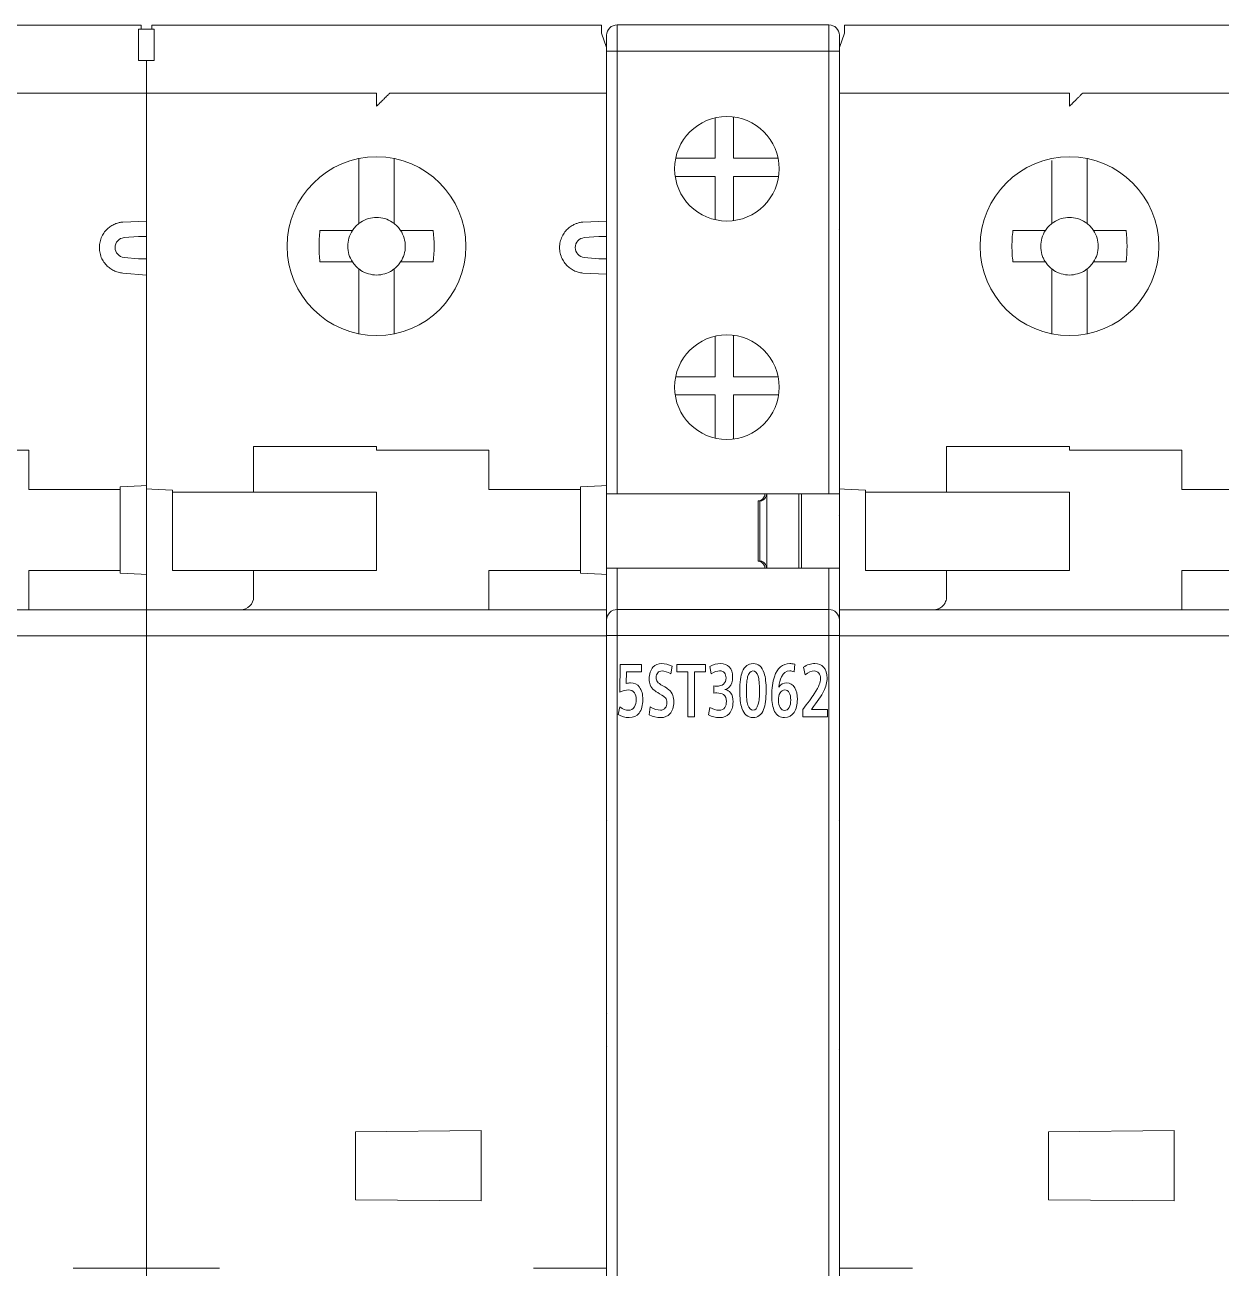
# Model space of a CAD drawing. Header units: millimetres. Extents: x 1359 to 3577, y 1336 to 3557.
# Drawn here: x 1756.52 to 1802.27, y 2764.81 to 2812.34 of the extents above; entities that cross this region are included whole.
import ezdxf

# ---------------------------------------------------------------- set-up
doc = ezdxf.new("R2010")
doc.units = ezdxf.units.MM
doc.layers.add('000-PI-Oprema', color=30, linetype='Continuous', lineweight=5)

msp = doc.modelspace()

# ---------------------------------------------------------------- linework, layer by layer
at = {"layer": '000-PI-Oprema', "color": 0, "linetype": 'ByBlock', "lineweight": 0}
for p, q in [((1779.171, 2812.344), (1787.271, 2812.344)), ((1779.171, 2811.344), (1779.171, 2812.344)), ((1787.271, 2811.344), (1787.271, 2812.344)), ((1778.771, 2811.344), (1778.771, 2811.944)), ((1787.671, 2811.944), (1787.671, 2811.344)), ((1778.771, 2794.419), (1778.771, 2811.344)), ((1779.171, 2811.344), (1778.771, 2811.344)), ((1779.171, 2794.419), (1779.171, 2811.344)), ((1779.171, 2811.344), (1787.271, 2811.344)), ((1787.271, 2794.419), (1787.271, 2811.344)), ((1787.671, 2811.344), (1787.271, 2811.344)), ((1787.671, 2811.344), (1787.671, 2794.419)), ((1782.92, 2808.792), (1782.92, 2807.244)), ((1783.62, 2808.828), (1783.62, 2807.244)), ((1781.412, 2807.244), (1782.92, 2807.244)), ((1783.62, 2807.244), (1785.331, 2807.244)), ((1781.394, 2806.544), (1782.92, 2806.544)), ((1782.92, 2806.544), (1782.92, 2804.895)), ((1783.62, 2804.86), (1783.62, 2806.544)), ((1785.349, 2806.544), (1783.62, 2806.544)), ((1783.62, 2800.478), (1783.62, 2798.894)), ((1782.92, 2800.442), (1782.92, 2798.894)), ((1781.412, 2798.894), (1782.92, 2798.894)), ((1783.62, 2798.894), (1785.331, 2798.894)), ((1782.92, 2798.194), (1781.394, 2798.194)), ((1782.92, 2798.194), (1782.92, 2796.545)), ((1785.349, 2798.194), (1783.62, 2798.194)), ((1783.62, 2796.51), (1783.62, 2798.194)), ((1779.171, 2794.419), (1778.771, 2794.419)), ((1778.771, 2794.144), (1778.771, 2794.419)), ((1787.271, 2794.419), (1779.171, 2794.419)), ((1784.894, 2794.419), (1784.894, 2791.569)), ((1786.116, 2791.569), (1786.116, 2794.419)), ((1786.221, 2794.419), (1786.221, 2791.569)), ((1787.671, 2794.419), (1787.271, 2794.419)), ((1787.671, 2794.419), (1787.671, 2791.569)), ((1778.771, 2791.569), (1778.771, 2794.144)), ((1784.561, 2791.844), (1784.561, 2794.144)), ((1784.561, 2794.144), (1784.632, 2794.144)), ((1784.632, 2791.844), (1784.632, 2794.144)), ((1784.647, 2794.144), (1784.632, 2794.144)), ((1778.771, 2789.594), (1778.771, 2791.569)), ((1778.771, 2791.569), (1779.171, 2791.569)), ((1787.271, 2791.569), (1779.171, 2791.569)), ((1779.171, 2791.569), (1779.171, 2789.994)), ((1784.632, 2791.844), (1784.561, 2791.844)), ((1784.647, 2791.844), (1784.632, 2791.844)), ((1787.271, 2791.569), (1787.671, 2791.569)), ((1787.271, 2789.994), (1787.271, 2791.569)), ((1787.671, 2791.569), (1787.671, 2789.594)), ((1778.771, 2788.994), (1778.771, 2789.594)), ((1787.271, 2789.994), (1779.171, 2789.994)), ((1779.171, 2788.994), (1779.171, 2789.994)), ((1787.271, 2788.994), (1787.271, 2789.994)), ((1787.671, 2789.594), (1787.671, 2788.994)), ((1778.771, 2762.383), (1778.771, 2788.994)), ((1779.171, 2788.994), (1778.771, 2788.994)), ((1779.171, 2762.638), (1779.171, 2788.994)), ((1787.271, 2788.994), (1779.171, 2788.994)), ((1787.671, 2788.994), (1787.271, 2788.994)), ((1787.271, 2762.638), (1787.271, 2788.994)), ((1787.671, 2788.994), (1787.671, 2762.383)), ((1787.671, 2788.994), (1787.671, 2762.383)), ((1779.27, 2786.836), (1779.293, 2787.894)), ((1779.293, 2787.894), (1780.104, 2787.894)), ((1780.104, 2787.894), (1780.104, 2787.612)), ((1781.281, 2787.826), (1781.231, 2787.529)), ((1781.46, 2787.612), (1781.46, 2787.894)), ((1781.46, 2787.894), (1782.553, 2787.894)), ((1782.553, 2787.894), (1782.553, 2787.612)), ((1782.763, 2787.537), (1782.714, 2787.819)), ((1785.964, 2787.904), (1785.944, 2787.61)), ((1786.358, 2787.496), (1786.297, 2787.787)), ((1779.535, 2787.612), (1779.523, 2787.166)), ((1780.104, 2787.612), (1779.535, 2787.612)), ((1781.878, 2787.612), (1781.46, 2787.612)), ((1781.878, 2785.894), (1781.878, 2787.612)), ((1782.553, 2787.612), (1782.129, 2787.612)), ((1782.129, 2787.612), (1782.129, 2785.894)), ((1782.865, 2786.799), (1782.865, 2787.071)), ((1779.212, 2785.984), (1779.281, 2786.272)), ((1780.403, 2785.964), (1780.439, 2786.269)), ((1782.671, 2785.966), (1782.723, 2786.252)), ((1782.129, 2785.894), (1781.878, 2785.894)), ((1786.272, 2785.894), (1786.272, 2786.172)), ((1787.212, 2785.894), (1786.272, 2785.894)), ((1786.604, 2786.176), (1787.212, 2786.176)), ((1787.212, 2786.176), (1787.212, 2785.894))]:
    msp.add_line(p, q, dxfattribs=at)
at = {"layer": '000-PI-Oprema', "color": 0, "lineweight": 0}
for p, q in [((1756.191, 2812.331), (1760.971, 2812.331)), ((1760.871, 2812.181), (1760.971, 2812.181)), ((1760.971, 2812.181), (1761.371, 2812.181)), ((1761.371, 2812.331), (1766.171, 2812.331)), ((1761.371, 2812.181), (1761.471, 2812.181)), ((1766.171, 2812.331), (1773.791, 2812.331)), ((1773.791, 2812.331), (1778.571, 2812.331)), ((1778.771, 2811.481), (1778.571, 2812.031)), ((1787.871, 2812.031), (1787.671, 2811.481)), ((1787.871, 2812.331), (1792.671, 2812.331)), ((1792.671, 2812.331), (1800.291, 2812.331)), ((1800.291, 2812.331), (1805.071, 2812.331)), ((1778.771, 2811.481), (1778.771, 2808.881)), ((1787.671, 2811.481), (1787.671, 2808.881)), ((1760.871, 2810.981), (1760.871, 2811.281)), ((1761.471, 2810.981), (1760.871, 2810.981)), ((1761.171, 2810.981), (1761.171, 2805.161)), ((1761.471, 2810.981), (1761.471, 2811.281)), ((1752.871, 2809.731), (1760.971, 2809.731)), ((1760.971, 2809.731), (1769.971, 2809.731)), ((1770.471, 2809.731), (1778.771, 2809.731)), ((1796.471, 2809.731), (1787.671, 2809.731)), ((1796.971, 2809.731), (1805.071, 2809.731)), ((1778.771, 2808.881), (1778.771, 2805.161)), ((1787.671, 2808.881), (1787.671, 2794.61)), ((1769.296, 2807.232), (1769.296, 2807.157)), ((1769.296, 2807.157), (1769.296, 2805.038)), ((1770.646, 2807.157), (1770.646, 2807.232)), ((1770.646, 2805.038), (1770.646, 2807.157)), ((1795.796, 2807.157), (1795.796, 2805.038)), ((1797.146, 2807.157), (1797.146, 2807.232)), ((1797.146, 2805.038), (1797.146, 2807.157)), ((1761.171, 2804.844), (1760.265, 2804.806)), ((1761.171, 2802.501), (1761.171, 2805.161)), ((1769.296, 2804.75), (1769.296, 2805.038)), ((1770.646, 2804.75), (1770.646, 2805.038)), ((1778.771, 2804.844), (1777.865, 2804.806)), ((1795.796, 2804.75), (1795.796, 2805.038)), ((1797.146, 2804.75), (1797.146, 2805.038)), ((1760.871, 2804.257), (1760.317, 2804.209)), ((1767.807, 2804.481), (1768.665, 2804.481)), ((1771.277, 2804.481), (1772.135, 2804.481)), ((1778.471, 2804.257), (1777.917, 2804.209)), ((1778.771, 2804.257), (1778.771, 2803.405)), ((1787.671, 2804.531), (1787.666, 2804.518)), ((1794.307, 2804.481), (1795.165, 2804.481)), ((1797.777, 2804.481), (1798.635, 2804.481)), ((1760.871, 2803.405), (1760.317, 2803.454)), ((1778.471, 2803.405), (1777.917, 2803.454)), ((1760.265, 2802.856), (1761.171, 2802.777)), ((1767.807, 2803.281), (1768.665, 2803.281)), ((1769.296, 2802.725), (1769.296, 2803.013)), ((1770.646, 2802.725), (1770.646, 2803.013)), ((1772.135, 2803.281), (1771.277, 2803.281)), ((1777.865, 2802.856), (1778.771, 2802.818)), ((1794.307, 2803.281), (1795.165, 2803.281)), ((1795.796, 2802.725), (1795.796, 2803.013)), ((1797.146, 2802.725), (1797.146, 2803.013)), ((1798.635, 2803.281), (1797.777, 2803.281)), ((1761.171, 2802.501), (1761.171, 2794.734)), ((1769.296, 2802.725), (1769.296, 2800.605)), ((1770.646, 2800.605), (1770.646, 2802.725)), ((1778.771, 2802.501), (1778.771, 2794.734)), ((1795.796, 2802.725), (1795.796, 2800.605)), ((1797.146, 2800.605), (1797.146, 2802.725)), ((1769.296, 2800.605), (1769.296, 2800.531)), ((1770.646, 2800.531), (1770.646, 2800.605)), ((1795.796, 2800.605), (1795.796, 2800.531)), ((1797.146, 2800.531), (1797.146, 2800.605)), ((1787.671, 2798.581), (1787.666, 2798.586)), ((1778.776, 2798.381), (1778.771, 2798.381)), ((1769.971, 2796.231), (1765.271, 2796.231)), ((1765.271, 2794.481), (1765.271, 2796.231)), ((1769.971, 2796.081), (1769.971, 2796.231)), ((1791.771, 2796.231), (1796.471, 2796.231)), ((1791.771, 2794.481), (1791.771, 2796.231)), ((1796.471, 2796.231), (1796.471, 2796.081)), ((1752.371, 2796.081), (1756.671, 2796.081)), ((1756.671, 2796.081), (1756.671, 2794.581)), ((1774.271, 2796.081), (1769.971, 2796.081)), ((1774.271, 2794.581), (1774.271, 2796.081)), ((1796.471, 2796.081), (1800.771, 2796.081)), ((1800.771, 2796.081), (1800.771, 2794.581)), ((1757.071, 2794.581), (1756.671, 2794.581)), ((1757.071, 2794.581), (1760.171, 2794.581)), ((1760.171, 2794.681), (1760.971, 2794.723)), ((1760.171, 2794.581), (1760.171, 2794.681)), ((1760.171, 2791.481), (1760.171, 2794.581)), ((1760.971, 2794.723), (1761.171, 2794.734)), ((1761.171, 2794.734), (1761.171, 2794.61)), ((1761.171, 2794.61), (1761.371, 2794.599)), ((1761.171, 2794.581), (1761.171, 2794.61)), ((1761.171, 2794.581), (1761.171, 2791.329)), ((1761.371, 2794.599), (1762.171, 2794.557)), ((1762.171, 2794.557), (1762.171, 2794.481)), ((1762.171, 2794.481), (1765.271, 2794.481)), ((1762.171, 2794.481), (1762.171, 2791.481)), ((1765.271, 2794.481), (1765.671, 2794.481)), ((1765.671, 2794.481), (1769.971, 2794.481)), ((1769.971, 2794.481), (1769.971, 2791.481)), ((1774.671, 2794.581), (1774.271, 2794.581)), ((1777.771, 2794.581), (1774.671, 2794.581)), ((1778.571, 2794.723), (1777.771, 2794.681)), ((1777.771, 2794.581), (1777.771, 2794.681)), ((1777.771, 2791.481), (1777.771, 2794.581)), ((1778.771, 2794.734), (1778.571, 2794.723)), ((1778.771, 2794.734), (1778.771, 2791.329)), ((1787.871, 2794.599), (1787.671, 2794.61)), ((1787.671, 2790.405), (1787.671, 2794.581)), ((1787.871, 2794.599), (1788.671, 2794.557)), ((1788.671, 2794.557), (1788.671, 2794.481)), ((1788.671, 2794.481), (1791.771, 2794.481)), ((1788.671, 2794.481), (1788.671, 2791.481)), ((1791.771, 2794.481), (1792.171, 2794.481)), ((1792.171, 2794.481), (1796.471, 2794.481)), ((1796.471, 2794.481), (1796.471, 2791.481)), ((1801.171, 2794.581), (1800.771, 2794.581)), ((1801.171, 2794.581), (1804.271, 2794.581)), ((1778.771, 2793.781), (1778.776, 2793.781)), ((1787.666, 2793.576), (1787.671, 2793.581)), ((1756.671, 2791.481), (1757.071, 2791.481)), ((1756.671, 2789.981), (1756.671, 2791.481)), ((1760.171, 2791.481), (1757.071, 2791.481)), ((1760.171, 2791.381), (1760.171, 2791.481)), ((1765.271, 2791.481), (1762.171, 2791.481)), ((1765.271, 2791.481), (1765.671, 2791.481)), ((1765.271, 2791.481), (1765.271, 2790.481)), ((1769.971, 2791.481), (1765.671, 2791.481)), ((1774.271, 2791.481), (1774.671, 2791.481)), ((1774.271, 2791.481), (1774.271, 2789.981)), ((1777.771, 2791.481), (1774.671, 2791.481)), ((1777.771, 2791.381), (1777.771, 2791.481)), ((1788.671, 2791.481), (1791.771, 2791.481)), ((1792.171, 2791.481), (1791.771, 2791.481)), ((1791.771, 2791.481), (1791.771, 2790.481)), ((1796.471, 2791.481), (1792.171, 2791.481)), ((1800.771, 2791.481), (1801.171, 2791.481)), ((1800.771, 2789.981), (1800.771, 2791.481)), ((1804.271, 2791.481), (1801.171, 2791.481)), ((1760.171, 2791.381), (1760.971, 2791.339)), ((1760.971, 2791.339), (1761.171, 2791.329)), ((1761.171, 2790.405), (1761.171, 2791.329)), ((1778.571, 2791.339), (1777.771, 2791.381)), ((1778.571, 2791.339), (1778.771, 2791.329)), ((1778.771, 2791.329), (1778.771, 2789.131)), ((1761.171, 2790.405), (1761.171, 2789.131)), ((1787.671, 2789.131), (1787.671, 2790.405)), ((1743.571, 2789.981), (1761.171, 2789.981)), ((1778.771, 2789.981), (1761.171, 2789.981)), ((1787.671, 2789.981), (1805.271, 2789.981)), ((1761.171, 2789.131), (1761.171, 2788.981)), ((1778.771, 2789.131), (1778.771, 2764.964)), ((1787.671, 2764.814), (1787.671, 2789.131)), ((1760.971, 2788.981), (1743.571, 2788.981)), ((1761.171, 2788.981), (1760.971, 2788.981)), ((1778.571, 2788.981), (1761.171, 2788.986)), ((1761.171, 2788.981), (1761.171, 2764.814)), ((1778.571, 2788.981), (1778.771, 2788.981)), ((1805.071, 2788.981), (1787.671, 2788.981)), ((1778.771, 2784.281), (1778.776, 2784.281)), ((1787.666, 2784.076), (1787.671, 2784.081)), ((1787.671, 2782.531), (1787.666, 2782.531)), ((1778.776, 2781.936), (1778.771, 2781.931)), ((1787.671, 2781.931), (1787.666, 2781.936)), ((1787.671, 2774.829), (1787.669, 2774.834)), ((1778.771, 2774.531), (1778.776, 2774.526)), ((1778.771, 2773.281), (1778.776, 2773.295)), ((1787.666, 2773.195), (1787.671, 2773.181)), ((1769.171, 2770.031), (1773.971, 2770.073)), ((1773.971, 2770.073), (1773.971, 2767.389)), ((1795.671, 2770.031), (1800.471, 2770.073)), ((1800.471, 2770.073), (1800.471, 2767.389)), ((1769.171, 2767.431), (1769.171, 2770.031)), ((1795.671, 2767.431), (1795.671, 2770.031)), ((1773.971, 2767.389), (1769.171, 2767.431)), ((1800.471, 2767.389), (1795.671, 2767.431)), ((1758.371, 2764.814), (1760.971, 2764.814)), ((1761.171, 2764.814), (1760.971, 2764.814)), ((1761.171, 2764.814), (1761.171, 2763.572)), ((1761.371, 2764.814), (1761.171, 2764.814)), ((1761.371, 2764.814), (1763.971, 2764.814)), ((1775.971, 2764.814), (1778.571, 2764.814)), ((1778.571, 2764.814), (1778.771, 2764.814)), ((1787.871, 2764.814), (1787.671, 2764.814)), ((1787.871, 2764.814), (1790.471, 2764.814))]:
    msp.add_line(p, q, dxfattribs=at)
at = {"layer": '000-PI-Oprema', "color": 0, "linetype": 'ByBlock', "lineweight": 0}
for centre in [(1783.371, 2806.844), (1783.371, 2798.494)]:
    msp.add_circle(centre, 2, dxfattribs=at)
at = {"layer": '000-PI-Oprema', "color": 0, "lineweight": 0}
for centre in [(1769.971, 2803.881), (1796.471, 2803.881)]:
    msp.add_circle(centre, 3.418, dxfattribs=at)
at = {"layer": '000-PI-Oprema', "color": 0, "linetype": 'ByBlock', "lineweight": 0}
for centre, start, end in [((1779.171, 2811.944), 90, 180), ((1787.271, 2811.944), 0, 90), ((1779.171, 2789.594), 90, 180), ((1787.271, 2789.594), 0, 90)]:
    msp.add_arc(centre, 0.4, start, end, dxfattribs=at)
at = {"layer": '000-PI-Oprema', "color": 0, "lineweight": 0}
for centre, radius, start, end in [((1769.971, 2803.881), 1.1, 123.0557, 133.0681), ((1769.971, 2803.881), 1.1, 46.9319, 56.9443), ((1796.471, 2803.881), 1.1, 123.0557, 133.0681), ((1796.471, 2803.881), 1.1, 46.9319, 56.9443), ((1769.971, 2803.881), 1.1, 136.9319, 146.9443), ((1769.971, 2803.881), 1.1, 135, 136.9319), ((1769.971, 2803.881), 1.1, 45, 46.9319), ((1769.971, 2803.881), 1.1, 43.0681, 45), ((1769.971, 2803.881), 1.1, 33.0557, 43.0681), ((1796.471, 2803.881), 1.1, 136.9319, 146.9443), ((1796.471, 2803.881), 1.1, 135, 136.9319), ((1796.471, 2803.881), 1.1, 45, 46.9319), ((1796.471, 2803.881), 1.1, 43.0681, 45), ((1796.471, 2803.881), 1.1, 33.0557, 43.0681), ((1769.971, 2803.881), 1.1, 213.0557, 223.0681), ((1769.971, 2803.881), 1.1, 226.9319, 236.9443), ((1769.971, 2803.881), 1.1, 303.0557, 313.0681), ((1769.971, 2803.881), 1.1, 313.0681, 315), ((1769.971, 2803.881), 1.1, 315, 316.9319), ((1769.971, 2803.881), 1.1, 316.9319, 326.9443), ((1796.471, 2803.881), 1.1, 213.0557, 223.0681), ((1796.471, 2803.881), 1.1, 226.9319, 236.9443), ((1796.471, 2803.881), 1.1, 303.0557, 313.0681), ((1796.471, 2803.881), 1.1, 313.0681, 315), ((1796.471, 2803.881), 1.1, 315, 316.9319), ((1796.471, 2803.881), 1.1, 316.9319, 326.9443), ((1764.771, 2790.481), 0.5, 270, 0)]:
    msp.add_arc(centre, radius, start, end, dxfattribs=at)
for points, knots in [([(1760.871, 2812.181), (1760.871, 2812.162), (1760.871, 2812.108), (1760.871, 2811.993), (1760.871, 2811.834), (1760.871, 2811.657), (1760.871, 2811.47), (1760.871, 2811.344), (1760.871, 2811.281)], [0.287427, 0.287427, 0.287427, 0.287427, 0.3699948, 0.5001298, 0.629921, 0.7600558, 0.879771, 1, 1, 1, 1]), ([(1760.971, 2812.181), (1760.971, 2812.182), (1760.971, 2812.238), (1760.971, 2812.306), (1760.971, 2812.323), (1760.971, 2812.331)], [0, 0, 0, 0, 0.010834, 0.505413, 1, 1, 1, 1]), ([(1761.371, 2812.331), (1761.371, 2812.323), (1761.371, 2812.306), (1761.371, 2812.238), (1761.371, 2812.182), (1761.371, 2812.181)], [0, 0, 0, 0, 0.494587, 0.989166, 1, 1, 1, 1]), ([(1761.471, 2812.181), (1761.471, 2812.133), (1761.471, 2812.068), (1761.471, 2811.803), (1761.471, 2811.543), (1761.471, 2811.281)], [0.2858647, 0.2858647, 0.2858647, 0.2858647, 0.5, 0.5, 1, 1, 1, 1]), ([(1778.571, 2812.031), (1778.571, 2812.088), (1778.571, 2812.141), (1778.571, 2812.277), (1778.571, 2812.331), (1778.571, 2812.331)], [0.262243, 0.262243, 0.262243, 0.262243, 0.5, 0.5, 1, 1, 1, 1]), ([(1787.871, 2812.031), (1787.871, 2812.057), (1787.871, 2812.112), (1787.871, 2812.187), (1787.871, 2812.252), (1787.871, 2812.298), (1787.871, 2812.326), (1787.871, 2812.329), (1787.871, 2812.331)], [0.2613825, 0.2613825, 0.2613825, 0.2613825, 0.3685854, 0.5000663, 0.6285535, 0.7600358, 0.8779631, 1, 1, 1, 1]), ([(1769.971, 2809.231), (1769.971, 2809.362), (1769.971, 2809.492), (1769.971, 2809.677), (1769.971, 2809.731), (1769.971, 2809.731)], [0, 0, 0, 0, 0.5, 0.5, 1, 1, 1, 1]), ([(1769.971, 2809.231), (1769.993, 2809.253), (1770.037, 2809.296), (1770.101, 2809.361), (1770.172, 2809.432), (1770.249, 2809.509), (1770.325, 2809.585), (1770.388, 2809.648), (1770.435, 2809.695), (1770.466, 2809.726), (1770.469, 2809.729), (1770.471, 2809.731)], [0, 0, 0, 0, 0.097283, 0.192791, 0.287384, 0.42418, 0.554334, 0.675821, 0.789691, 0.896334, 1, 1, 1, 1]), ([(1796.471, 2809.731), (1796.471, 2809.73), (1796.471, 2809.729), (1796.471, 2809.716), (1796.471, 2809.694), (1796.471, 2809.652), (1796.471, 2809.588), (1796.471, 2809.508), (1796.471, 2809.42), (1796.471, 2809.326), (1796.471, 2809.263), (1796.471, 2809.231)], [0, 0, 0, 0, 0.080758, 0.160392, 0.240099, 0.368585, 0.500066, 0.628554, 0.760036, 0.877963, 1, 1, 1, 1]), ([(1796.971, 2809.731), (1796.971, 2809.731), (1796.969, 2809.73), (1796.96, 2809.72), (1796.945, 2809.706), (1796.924, 2809.684), (1796.897, 2809.657), (1796.864, 2809.624), (1796.817, 2809.577), (1796.75, 2809.51), (1796.669, 2809.428), (1796.574, 2809.334), (1796.509, 2809.269), (1796.471, 2809.231)], [0, 0, 0, 0, 0.056117, 0.113833, 0.173777, 0.236509, 0.302522, 0.372235, 0.446007, 0.56933, 0.712859, 0.83153, 1, 1, 1, 1]), ([(1760.265, 2802.856), (1760.234, 2802.86), (1760.174, 2802.867), (1760.085, 2802.888), (1759.974, 2802.924), (1759.845, 2802.987), (1759.7, 2803.092), (1759.568, 2803.231), (1759.459, 2803.408), (1759.387, 2803.611), (1759.363, 2803.831), (1759.387, 2804.052), (1759.459, 2804.254), (1759.568, 2804.432), (1759.699, 2804.57), (1759.845, 2804.676), (1759.988, 2804.744), (1760.129, 2804.789), (1760.219, 2804.8), (1760.265, 2804.806)], [0, 0, 0, 0, 0.031513, 0.062833, 0.094232, 0.152293, 0.210532, 0.279327, 0.348301, 0.424071, 0.50002, 0.57579, 0.651739, 0.720534, 0.789508, 0.84757, 0.905809, 0.95275, 1, 1, 1, 1]), ([(1770.571, 2804.803), (1770.394, 2804.919), (1770.183, 2804.981), (1769.76, 2804.981), (1769.549, 2804.919), (1769.371, 2804.803)], [0, 0, 0, 0, 0.5, 0.5, 1, 1, 1, 1]), ([(1777.865, 2802.856), (1777.834, 2802.86), (1777.774, 2802.867), (1777.685, 2802.888), (1777.574, 2802.924), (1777.445, 2802.987), (1777.3, 2803.092), (1777.168, 2803.231), (1777.059, 2803.408), (1776.987, 2803.611), (1776.963, 2803.831), (1776.987, 2804.052), (1777.059, 2804.254), (1777.168, 2804.432), (1777.299, 2804.57), (1777.445, 2804.676), (1777.588, 2804.744), (1777.729, 2804.789), (1777.819, 2804.8), (1777.865, 2804.806)], [0, 0, 0, 0, 0.031513, 0.062833, 0.094232, 0.152293, 0.210532, 0.279327, 0.348301, 0.424071, 0.50002, 0.57579, 0.651739, 0.720534, 0.789508, 0.84757, 0.905809, 0.95275, 1, 1, 1, 1]), ([(1778.771, 2805.16), (1778.771, 2805.16), (1778.771, 2805.158), (1778.771, 2805.145), (1778.771, 2805.123), (1778.771, 2805.084), (1778.771, 2805.014), (1778.771, 2804.901), (1778.771, 2804.763), (1778.771, 2804.606), (1778.771, 2804.435), (1778.771, 2804.316), (1778.771, 2804.257)], [0, 0, 0, 0, 0.062572, 0.124512, 0.186422, 0.248903, 0.373491, 0.498598, 0.623567, 0.749199, 0.874318, 1, 1, 1, 1]), ([(1797.071, 2804.803), (1796.894, 2804.919), (1796.683, 2804.981), (1796.26, 2804.981), (1796.049, 2804.919), (1795.871, 2804.803)], [0, 0, 0, 0, 0.5, 0.5, 1, 1, 1, 1]), ([(1761.171, 2804.257), (1761.171, 2804.257), (1761.139, 2804.257), (1761.028, 2804.257), (1760.95, 2804.257), (1760.871, 2804.257)], [0, 0, 0, 0, 0.5, 0.5, 1, 1, 1, 1]), ([(1767.807, 2804.481), (1767.783, 2804.282), (1767.759, 2803.881), (1767.783, 2803.48), (1767.808, 2803.281), (1767.807, 2803.281)], [0, 0, 0, 0, 0.5, 1, 1.000008, 1.000008, 1.000008, 1.000008]), ([(1771.277, 2804.481), (1771.21, 2804.481), (1771.085, 2804.481), (1770.954, 2804.481), (1770.893, 2804.481)], [0, 0, 0, 0, 0.54278, 1, 1, 1, 1]), ([(1778.771, 2804.257), (1778.771, 2804.257), (1778.739, 2804.257), (1778.628, 2804.257), (1778.55, 2804.257), (1778.471, 2804.257)], [0, 0, 0, 0, 0.5, 0.5, 1, 1, 1, 1]), ([(1794.307, 2804.481), (1794.283, 2804.282), (1794.259, 2803.881), (1794.283, 2803.48), (1794.308, 2803.281), (1794.307, 2803.281)], [-0.000008, -0.000008, -0.000008, -0.000008, 0.499992, 0.999992, 1, 1, 1, 1]), ([(1797.777, 2804.481), (1797.71, 2804.481), (1797.585, 2804.481), (1797.454, 2804.481), (1797.393, 2804.481)], [0, 0, 0, 0, 0.54278, 1, 1, 1, 1]), ([(1760.317, 2803.454), (1760.224, 2803.462), (1760.134, 2803.506), (1760.008, 2803.644), (1759.971, 2803.738), (1759.971, 2803.925), (1760.008, 2804.018), (1760.134, 2804.156), (1760.224, 2804.2), (1760.317, 2804.209)], [0, 0, 0, 0, 0.25, 0.25, 0.5, 0.5, 0.75, 0.75, 1, 1, 1, 1]), ([(1769.049, 2803.281), (1769.049, 2803.281), (1768.934, 2803.459), (1768.871, 2803.67), (1768.871, 2803.881)], [0, 0, 0, 0, 0.0000079, 0.5000079, 0.5000079, 0.5000079, 0.5000079]), ([(1777.917, 2803.454), (1777.824, 2803.462), (1777.734, 2803.506), (1777.608, 2803.644), (1777.571, 2803.738), (1777.571, 2803.925), (1777.608, 2804.018), (1777.734, 2804.156), (1777.824, 2804.2), (1777.917, 2804.209)], [0, 0, 0, 0, 0.25, 0.25, 0.5, 0.5, 0.75, 0.75, 1, 1, 1, 1]), ([(1795.549, 2803.281), (1795.551, 2803.283), (1795.549, 2803.281), (1795.549, 2803.282), (1795.549, 2803.282), (1795.549, 2803.282), (1795.549, 2803.283), (1795.548, 2803.284), (1795.546, 2803.286), (1795.543, 2803.291), (1795.537, 2803.301), (1795.525, 2803.321), (1795.502, 2803.361), (1795.46, 2803.443), (1795.395, 2803.617), (1795.371, 2803.776), (1795.371, 2803.881)], [0, 0, 0, 0, 0.000244, 0.000244, 0.000488, 0.000977, 0.001953, 0.003906, 0.007813, 0.015625, 0.03125, 0.0625, 0.125, 0.25, 0.5, 1, 1, 1, 1]), ([(1761.171, 2803.405), (1761.171, 2803.405), (1761.142, 2803.405), (1761.025, 2803.405), (1760.942, 2803.405), (1760.871, 2803.405)], [0, 0, 0, 0, 0.5, 0.5, 1, 1, 1, 1]), ([(1778.771, 2803.405), (1778.771, 2803.405), (1778.742, 2803.405), (1778.625, 2803.405), (1778.542, 2803.405), (1778.471, 2803.405)], [0, 0, 0, 0, 0.5, 0.5, 1, 1, 1, 1]), ([(1778.771, 2803.405), (1778.771, 2803.376), (1778.771, 2803.316), (1778.771, 2803.229), (1778.771, 2803.142), (1778.771, 2803.031), (1778.771, 2802.899), (1778.771, 2802.762), (1778.771, 2802.648), (1778.771, 2802.566), (1778.771, 2802.512), (1778.771, 2802.505), (1778.771, 2802.502)], [0, 0, 0, 0, 0.06314, 0.125631, 0.188079, 0.251095, 0.376332, 0.501694, 0.62641, 0.751388, 0.875439, 1, 1, 1, 1]), ([(1768.665, 2803.281), (1768.733, 2803.281), (1768.857, 2803.281), (1768.989, 2803.281), (1769.049, 2803.281)], [0, 0, 0, 0, 0.54278, 1, 1, 1, 1]), ([(1769.371, 2802.959), (1769.549, 2802.844), (1769.76, 2802.781), (1770.183, 2802.781), (1770.394, 2802.844), (1770.571, 2802.959)], [0, 0, 0, 0, 0.5, 0.5, 1, 1, 1, 1]), ([(1771.277, 2803.281), (1771.21, 2803.281), (1771.086, 2803.281), (1770.954, 2803.281), (1770.893, 2803.281)], [0, 0, 0, 0, 0.540007, 1, 1, 1, 1]), ([(1795.165, 2803.281), (1795.233, 2803.281), (1795.357, 2803.281), (1795.489, 2803.281), (1795.549, 2803.281)], [0, 0, 0, 0, 0.54278, 1, 1, 1, 1]), ([(1795.871, 2802.959), (1796.049, 2802.844), (1796.26, 2802.781), (1796.683, 2802.781), (1796.894, 2802.844), (1797.071, 2802.959)], [0, 0, 0, 0, 0.5, 0.5, 1, 1, 1, 1]), ([(1797.777, 2803.281), (1797.71, 2803.281), (1797.586, 2803.281), (1797.454, 2803.281), (1797.393, 2803.281)], [0, 0, 0, 0, 0.540007, 1, 1, 1, 1]), ([(1791.271, 2789.981), (1791.292, 2789.982), (1791.329, 2789.983), (1791.382, 2789.993), (1791.425, 2790.005), (1791.482, 2790.026), (1791.55, 2790.062), (1791.627, 2790.125), (1791.689, 2790.201), (1791.736, 2790.29), (1791.766, 2790.385), (1791.769, 2790.45), (1791.771, 2790.481)], [0, 0, 0, 0, 0.090538, 0.168629, 0.234274, 0.28748, 0.430983, 0.554467, 0.680811, 0.79553, 0.900937, 1, 1, 1, 1]), ([(1761.171, 2789.081), (1761.171, 2789.077), (1761.171, 2789.071), (1761.171, 2789.003), (1761.171, 2788.986)], [0, 0, 0, 0, 0.751055, 1, 1, 1, 1]), ([(1778.771, 2789.131), (1778.771, 2789.13), (1778.771, 2789.128), (1778.771, 2789.113), (1778.771, 2789.085), (1778.771, 2789.041), (1778.771, 2789.001), (1778.771, 2788.981)], [0, 0, 0, 0, 0.169382, 0.332374, 0.500748, 0.7482, 1, 1, 1, 1])]:
    msp.add_open_spline(points, degree=3, knots=knots, dxfattribs=at)
for points in [[(1769.049, 2804.481), (1768.915, 2804.481), (1768.789, 2804.481), (1768.665, 2804.481)], [(1768.871, 2803.881), (1768.871, 2804.093), (1768.934, 2804.304), (1769.049, 2804.481)], [(1769.193, 2804.659), (1769.202, 2804.668), (1769.211, 2804.676), (1769.22, 2804.685)], [(1771.071, 2803.881), (1771.071, 2804.093), (1771.009, 2804.304), (1770.893, 2804.481)], [(1772.135, 2803.281), (1772.183, 2803.679), (1772.183, 2804.083), (1772.135, 2804.481)], [(1795.549, 2804.481), (1795.415, 2804.481), (1795.289, 2804.481), (1795.165, 2804.481)], [(1795.371, 2803.881), (1795.371, 2804.093), (1795.434, 2804.304), (1795.549, 2804.481)], [(1795.693, 2804.659), (1795.702, 2804.668), (1795.711, 2804.676), (1795.72, 2804.685)], [(1797.571, 2803.881), (1797.571, 2804.093), (1797.509, 2804.304), (1797.393, 2804.481)], [(1798.635, 2803.281), (1798.683, 2803.679), (1798.683, 2804.083), (1798.635, 2804.481)], [(1770.893, 2803.281), (1771.009, 2803.459), (1771.071, 2803.67), (1771.071, 2803.881)], [(1797.393, 2803.281), (1797.509, 2803.459), (1797.571, 2803.67), (1797.571, 2803.881)], [(1769.193, 2803.103), (1769.185, 2803.112), (1769.176, 2803.121), (1769.168, 2803.13)], [(1769.22, 2803.078), (1769.211, 2803.086), (1769.202, 2803.095), (1769.193, 2803.103)], [(1795.693, 2803.103), (1795.685, 2803.112), (1795.676, 2803.121), (1795.668, 2803.13)], [(1795.72, 2803.078), (1795.711, 2803.086), (1795.702, 2803.095), (1795.693, 2803.103)]]:
    msp.add_open_spline(points, degree=3, dxfattribs=at)
at = {"layer": '000-PI-Oprema', "color": 0, "linetype": 'ByBlock', "lineweight": 0}
for points, knots in [([(1784.567, 2794.144), (1784.587, 2794.144), (1784.628, 2794.15), (1784.689, 2794.18), (1784.745, 2794.227), (1784.789, 2794.289), (1784.816, 2794.355), (1784.824, 2794.4), (1784.825, 2794.419)], [0, 0, 0, 0, 0.175589, 0.351177, 0.526766, 0.702354, 0.877943, 1, 1, 1, 1]), ([(1784.893, 2794.419), (1784.892, 2794.407), (1784.891, 2794.395), (1784.887, 2794.373), (1784.884, 2794.363), (1784.878, 2794.343), (1784.875, 2794.334), (1784.864, 2794.305), (1784.855, 2794.288), (1784.839, 2794.263), (1784.833, 2794.254), (1784.821, 2794.239), (1784.808, 2794.224), (1784.795, 2794.212), (1784.781, 2794.199), (1784.774, 2794.194), (1784.753, 2794.178), (1784.739, 2794.169), (1784.717, 2794.159), (1784.71, 2794.157), (1784.696, 2794.152), (1784.69, 2794.15), (1784.67, 2794.145), (1784.658, 2794.144), (1784.647, 2794.144)], [0, 0, 0, 0, 0.078296, 0.078296, 0.144132, 0.144132, 0.209968, 0.209968, 0.34164, 0.34164, 0.407476, 0.407476, 0.473312, 0.539148, 0.539148, 0.604984, 0.604984, 0.736656, 0.736656, 0.802492, 0.802492, 0.868328, 0.868328, 1, 1, 1, 1]), ([(1784.825, 2791.569), (1784.824, 2791.588), (1784.816, 2791.633), (1784.789, 2791.699), (1784.745, 2791.761), (1784.689, 2791.808), (1784.628, 2791.837), (1784.587, 2791.844), (1784.567, 2791.844)], [0, 0, 0, 0, 0.122057, 0.297646, 0.473234, 0.648823, 0.824411, 1, 1, 1, 1]), ([(1784.647, 2791.844), (1784.658, 2791.844), (1784.67, 2791.843), (1784.69, 2791.838), (1784.696, 2791.836), (1784.71, 2791.831), (1784.717, 2791.828), (1784.739, 2791.818), (1784.753, 2791.81), (1784.774, 2791.794), (1784.781, 2791.789), (1784.795, 2791.776), (1784.808, 2791.763), (1784.821, 2791.749), (1784.833, 2791.733), (1784.839, 2791.725), (1784.855, 2791.7), (1784.864, 2791.682), (1784.875, 2791.654), (1784.878, 2791.644), (1784.884, 2791.625), (1784.887, 2791.615), (1784.891, 2791.593), (1784.892, 2791.581), (1784.893, 2791.569)], [0, 0, 0, 0, 0.131674, 0.131674, 0.197511, 0.197511, 0.263348, 0.263348, 0.395022, 0.395022, 0.460859, 0.460859, 0.526697, 0.592534, 0.592534, 0.658371, 0.658371, 0.790045, 0.790045, 0.855882, 0.855882, 0.921719, 0.921719, 1, 1, 1, 1]), ([(1780.434, 2787.112), (1780.41, 2787.177), (1780.398, 2787.252), (1780.398, 2787.531), (1780.447, 2787.68), (1780.626, 2787.881), (1780.738, 2787.927), (1780.998, 2787.927), (1781.131, 2787.893), (1781.281, 2787.826)], [0, 0, 0, 0, 0.147499, 0.147499, 0.478915, 0.478915, 0.764253, 0.764253, 1, 1, 1, 1]), ([(1781.231, 2787.529), (1781.098, 2787.605), (1780.984, 2787.644), (1780.82, 2787.644), (1780.765, 2787.622), (1780.725, 2787.576)], [0, 0, 0, 0, 0.576744, 0.576744, 1, 1, 1, 1]), ([(1782.714, 2787.819), (1782.846, 2787.891), (1782.982, 2787.927), (1783.267, 2787.927), (1783.379, 2787.883), (1783.547, 2787.707), (1783.59, 2787.577), (1783.59, 2787.241), (1783.547, 2787.113), (1783.462, 2787.026)], [0, 0, 0, 0, 0.239001, 0.239001, 0.484461, 0.484461, 0.74061, 0.74061, 1, 1, 1, 1]), ([(1783.273, 2787.575), (1783.231, 2787.623), (1783.17, 2787.647), (1782.999, 2787.647), (1782.89, 2787.61), (1782.763, 2787.537)], [0, 0, 0, 0, 0.463252, 0.463252, 1, 1, 1, 1]), ([(1783.942, 2786.219), (1783.888, 2786.383), (1783.861, 2786.606), (1783.861, 2787.214), (1783.894, 2787.454), (1784.044, 2787.823), (1784.182, 2787.927), (1784.571, 2787.927), (1784.711, 2787.806), (1784.846, 2787.406), (1784.871, 2787.182), (1784.871, 2786.576), (1784.839, 2786.335), (1784.689, 2785.965), (1784.553, 2785.862), (1784.165, 2785.862), (1784.021, 2785.982), (1783.942, 2786.219)], [0, 0, 0, 0, 0.102607, 0.102607, 0.215344, 0.215344, 0.359602, 0.359602, 0.508449, 0.508449, 0.605424, 0.605424, 0.712738, 0.712738, 0.850747, 0.850747, 1, 1, 1, 1]), ([(1784.569, 2786.371), (1784.602, 2786.49), (1784.618, 2786.664), (1784.618, 2787.149), (1784.599, 2787.333), (1784.518, 2787.579), (1784.452, 2787.644), (1784.271, 2787.644), (1784.204, 2787.567), (1784.131, 2787.3), (1784.115, 2787.126), (1784.115, 2786.64), (1784.134, 2786.455), (1784.216, 2786.209), (1784.281, 2786.144), (1784.46, 2786.144), (1784.528, 2786.221), (1784.569, 2786.371)], [0, 0, 0, 0, 0.111532, 0.111532, 0.232718, 0.232718, 0.368116, 0.368116, 0.509326, 0.509326, 0.615302, 0.615302, 0.730693, 0.730693, 0.859368, 0.859368, 1, 1, 1, 1]), ([(1785.356, 2787.022), (1785.435, 2787.136), (1785.534, 2787.194), (1785.787, 2787.194), (1785.891, 2787.129), (1786.032, 2786.892), (1786.064, 2786.745), (1786.064, 2786.352), (1786.023, 2786.186), (1785.853, 2785.928), (1785.732, 2785.862), (1785.405, 2785.862), (1785.278, 2785.94), (1785.121, 2786.241), (1785.083, 2786.441), (1785.083, 2786.979), (1785.118, 2787.22), (1785.3, 2787.759), (1785.495, 2787.927), (1785.822, 2787.927), (1785.885, 2787.919), (1785.964, 2787.904)], [0, 0, 0, 0, 0.089461, 0.089461, 0.19129, 0.19129, 0.276772, 0.276772, 0.371724, 0.371724, 0.473605, 0.473605, 0.585698, 0.585698, 0.686027, 0.686027, 0.793303, 0.793303, 0.969646, 0.969646, 1, 1, 1, 1]), ([(1785.944, 2787.61), (1785.877, 2787.635), (1785.821, 2787.647), (1785.637, 2787.647), (1785.528, 2787.571), (1785.4, 2787.31), (1785.368, 2787.178), (1785.356, 2787.022)], [0, 0, 0, 0, 0.154498, 0.154498, 0.648893, 0.648893, 1, 1, 1, 1]), ([(1786.297, 2787.787), (1786.439, 2787.88), (1786.584, 2787.927), (1786.872, 2787.927), (1786.984, 2787.882), (1787.156, 2787.694), (1787.201, 2787.555), (1787.201, 2787.208), (1787.159, 2787.044), (1786.984, 2786.699), (1786.827, 2786.464), (1786.604, 2786.176)], [0, 0, 0, 0, 0.197997, 0.197997, 0.390323, 0.390323, 0.600635, 0.600635, 0.791326, 0.791326, 1, 1, 1, 1]), ([(1786.884, 2787.561), (1786.836, 2787.618), (1786.775, 2787.647), (1786.602, 2787.647), (1786.488, 2787.597), (1786.358, 2787.496)], [0, 0, 0, 0, 0.421978, 0.421978, 1, 1, 1, 1]), ([(1779.523, 2787.166), (1779.576, 2787.18), (1779.628, 2787.187), (1779.83, 2787.187), (1779.947, 2787.132), (1780.114, 2786.909), (1780.156, 2786.75), (1780.156, 2786.332), (1780.107, 2786.161), (1779.921, 2785.919), (1779.793, 2785.862), (1779.477, 2785.862), (1779.338, 2785.902), (1779.212, 2785.984)], [0, 0, 0, 0, 0.060999, 0.060999, 0.245846, 0.245846, 0.438646, 0.438646, 0.644032, 0.644032, 0.829922, 0.829922, 1, 1, 1, 1]), ([(1780.715, 2787.228), (1780.749, 2787.187), (1780.817, 2787.135), (1781.026, 2787.016), (1781.1, 2786.969), (1781.219, 2786.872), (1781.273, 2786.797), (1781.327, 2786.638), (1781.34, 2786.556), (1781.34, 2786.263), (1781.291, 2786.11), (1781.105, 2785.909), (1780.984, 2785.862), (1780.691, 2785.862), (1780.548, 2785.896), (1780.403, 2785.964)], [0, 0, 0, 0, 0.06591, 0.06591, 0.134283, 0.134283, 0.266631, 0.266631, 0.375393, 0.375393, 0.604525, 0.604525, 0.8097, 0.8097, 1, 1, 1, 1]), ([(1780.725, 2787.576), (1780.682, 2787.529), (1780.661, 2787.468), (1780.661, 2787.326), (1780.679, 2787.272), (1780.715, 2787.228)], [0, 0, 0, 0, 0.539326, 0.539326, 1, 1, 1, 1]), ([(1782.865, 2787.071), (1782.901, 2787.067), (1782.933, 2787.064), (1783.086, 2787.064), (1783.178, 2787.09), (1783.303, 2787.198), (1783.337, 2787.276), (1783.337, 2787.46), (1783.315, 2787.526), (1783.273, 2787.575)], [0, 0, 0, 0, 0.066415, 0.066415, 0.367554, 0.367554, 0.712028, 0.712028, 1, 1, 1, 1]), ([(1786.272, 2786.172), (1786.462, 2786.415), (1786.607, 2786.613), (1786.807, 2786.92), (1786.873, 2787.039), (1786.933, 2787.203), (1786.948, 2787.28), (1786.948, 2787.44), (1786.926, 2787.509), (1786.884, 2787.561)], [0, 0, 0, 0, 0.241599, 0.241599, 0.48433, 0.48433, 0.720892, 0.720892, 1, 1, 1, 1]), ([(1779.281, 2786.272), (1779.395, 2786.185), (1779.502, 2786.141), (1779.704, 2786.141), (1779.779, 2786.184), (1779.879, 2786.346), (1779.903, 2786.44), (1779.903, 2786.66), (1779.879, 2786.746), (1779.781, 2786.882), (1779.703, 2786.917), (1779.505, 2786.917), (1779.396, 2786.89), (1779.27, 2786.836)], [0, 0, 0, 0, 0.183777, 0.183777, 0.364802, 0.364802, 0.526509, 0.526509, 0.682114, 0.682114, 0.849904, 0.849904, 1, 1, 1, 1]), ([(1781.02, 2786.611), (1780.987, 2786.649), (1780.912, 2786.703), (1780.692, 2786.833), (1780.622, 2786.878), (1780.588, 2786.906)], [0, 0, 0, 0, 0.523034, 0.523034, 1, 1, 1, 1]), ([(1783.296, 2786.936), (1783.391, 2786.916), (1783.463, 2786.874), (1783.574, 2786.726), (1783.605, 2786.611), (1783.605, 2786.272), (1783.556, 2786.121), (1783.37, 2785.91), (1783.245, 2785.86), (1782.938, 2785.86), (1782.801, 2785.896), (1782.671, 2785.966)], [0, 0, 0, 0, 0.141634, 0.141634, 0.328912, 0.328912, 0.577481, 0.577481, 0.802092, 0.802092, 1, 1, 1, 1]), ([(1782.723, 2786.252), (1782.839, 2786.177), (1782.953, 2786.14), (1783.166, 2786.14), (1783.24, 2786.175), (1783.331, 2786.309), (1783.352, 2786.386), (1783.352, 2786.597), (1783.314, 2786.685), (1783.182, 2786.783), (1783.097, 2786.804), (1782.954, 2786.804), (1782.914, 2786.802), (1782.865, 2786.799)], [0, 0, 0, 0, 0.211724, 0.211724, 0.403351, 0.403351, 0.56896, 0.56896, 0.788487, 0.788487, 0.955678, 0.955678, 1, 1, 1, 1]), ([(1785.402, 2786.802), (1785.36, 2786.732), (1785.34, 2786.64), (1785.34, 2786.406), (1785.362, 2786.311), (1785.405, 2786.241)], [0, 0, 0, 0, 0.4819, 0.4819, 1, 1, 1, 1]), ([(1785.405, 2786.241), (1785.449, 2786.171), (1785.507, 2786.135), (1785.649, 2786.135), (1785.706, 2786.172), (1785.791, 2786.319), (1785.811, 2786.414), (1785.811, 2786.648), (1785.793, 2786.739), (1785.714, 2786.881), (1785.656, 2786.919), (1785.508, 2786.919), (1785.448, 2786.88), (1785.402, 2786.802)], [0, 0, 0, 0, 0.167151, 0.167151, 0.337013, 0.337013, 0.499217, 0.499217, 0.654961, 0.654961, 0.829259, 0.829259, 1, 1, 1, 1]), ([(1780.439, 2786.269), (1780.592, 2786.186), (1780.721, 2786.144), (1780.909, 2786.144), (1780.971, 2786.173), (1781.055, 2786.284), (1781.075, 2786.352), (1781.075, 2786.51), (1781.057, 2786.568), (1781.02, 2786.611)], [0, 0, 0, 0, 0.317436, 0.317436, 0.566113, 0.566113, 0.793249, 0.793249, 1, 1, 1, 1])]:
    msp.add_open_spline(points, degree=3, knots=knots, dxfattribs=at)
for points in [[(1780.588, 2786.906), (1780.514, 2786.965), (1780.463, 2787.034), (1780.434, 2787.112)], [(1783.462, 2787.026), (1783.422, 2786.983), (1783.366, 2786.954), (1783.296, 2786.936)]]:
    msp.add_open_spline(points, degree=3, dxfattribs=at)

doc.saveas('drawing.dxf')
